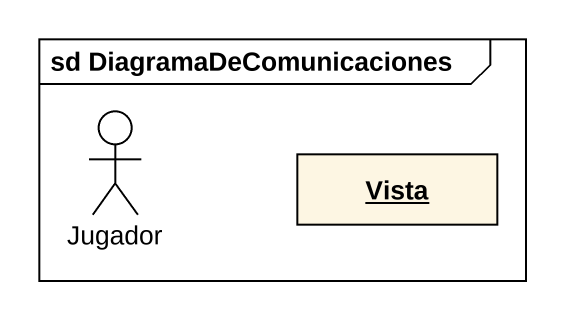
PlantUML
@startuml
mainframe sd DiagramaDeComunicaciones
allowmixing
hide circle
hide empty members
actor Jugador
object Vista
@enduml
